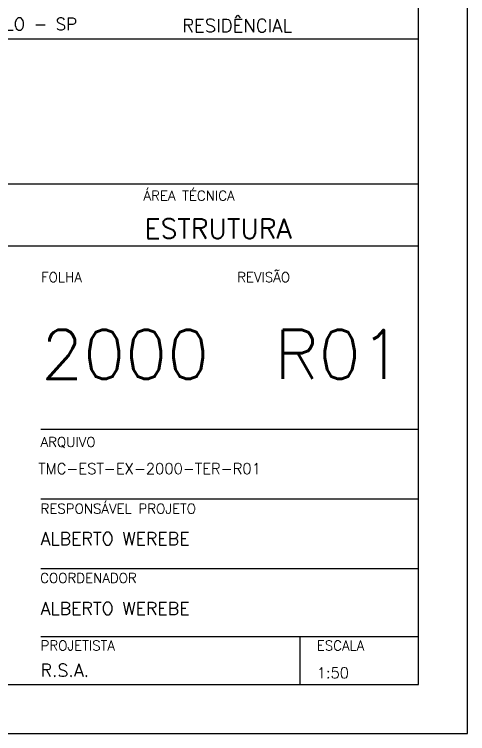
# Model space of a CAD drawing. Extents: x 880 to 7065, y 666 to 4166.
# Drawn here: x 6602 to 7065, y 666 to 1400 of the extents above; entities that cross this region are included whole.
import ezdxf

# ---------------------------------------------------------------- set-up
doc = ezdxf.new("R2010")
doc.units = 0
doc.header["$MEASUREMENT"] = 0
for name, color, linetype in [('1', 1, 'CONTINUOUS'), ('3', 3, 'CONTINUOUS'), ('4', 4, 'CONTINUOUS'), ('6', 6, 'CONTINUOUS')]:
    doc.layers.add(name, color=color, linetype=linetype)
doc.styles.get("Standard").update_dxf_attribs({"font": 'ROMANS.SHX'})

msp = doc.modelspace()

# ---------------------------------------------------------------- linework, layer by layer
at = {"layer": '1', "linetype": 'Continuous'}
for p, q in [((7014.456431, 1374.725604), (6130.224573, 1374.725604)), ((7014.456431, 1226.834525), (6130.224573, 1226.834525)), ((7014.456431, 1163.612496), (6130.224573, 1163.612496)), ((7014.456431, 976.411912), (6629.258328, 976.411912)), ((7014.456431, 905.177317), (6629.258328, 905.177317)), ((7014.456431, 833.942722), (6629.258328, 833.942722)), ((7014.456431, 764.742494), (6629.258328, 764.742494)), ((6893.671791, 764.742494), (6893.671791, 715.887607))]:
    msp.add_line(p, q, dxfattribs=at)
msp.add_lwpolyline([(880.474357, 665.886032), (7064.708681, 665.886032), (7064.708681, 4165.886032), (880.474357, 4165.886032), (880.474357, 665.886032)], dxfattribs=at)
at = {"layer": '6', "linetype": 'Continuous'}
msp.add_lwpolyline([(1030.476824, 715.887607), (7014.713088, 715.887607), (7014.713088, 4115.886532), (1030.476824, 4115.886532), (1030.476824, 715.887607)], dxfattribs=at)

# ---------------------------------------------------------------- texts
at = {"layer": '3', "linetype": 'Continuous'}
for s, height, p in [('ÁREA TÉCNICA', 9.9999, (6734.046215, 1210.10127)), ('REVISÃO', 9.9999, (6829.525232, 1126.84194)), ('FOLHA', 9.9999, (6629.527232, 1126.84194)), ('ARQUIVO', 9.9999, (6628.958697, 958.567292)), ('TMC-EST-EX-2000-TER-R01', 11, (6626.562635, 930.90718)), ('RESPONSÁVEL PROJETO', 10, (6628.958697, 890.496121)), ('ALBERTO WEREBE', 12.99987, (6628.88723, 858.421928)), ('COORDENADOR', 9.9999, (6628.550364, 819.80284)), ('ALBERTO WEREBE', 12.99987, (6628.88723, 787.187334)), ('PROJETISTA', 9.9999, (6628.958697, 750.784228)), ('ESCALA', 9.9999, (6910.850294, 750.784228)), ('R.S.A.', 13, (6628.88723, 724.0362)), ('1:50', 11, (6910.692792, 722.417298))]:
    msp.add_text(s, height=height, dxfattribs=at).set_placement(p)
at = {"layer": '4', "linetype": 'Continuous'}
for s, height, p in [('SÃO PAULO - SP', 12.499875, (6519.025013, 1383.955454)), ('RESIDÊNCIAL', 13.5, (6773.35672, 1381.889091)), ('ESTRUTURA', 19.9998, (6735.066012, 1171.486084))]:
    msp.add_text(s, height=height, dxfattribs=at).set_placement(p)
at = {"layer": '6', "linetype": 'Continuous'}
for s, p in [('2000', (6629.527232, 1028.024471)), ('R01', (6867.759341, 1028.024471))]:
    msp.add_text(s, height=50, dxfattribs=at).set_placement(p)

doc.saveas('drawing.dxf')
